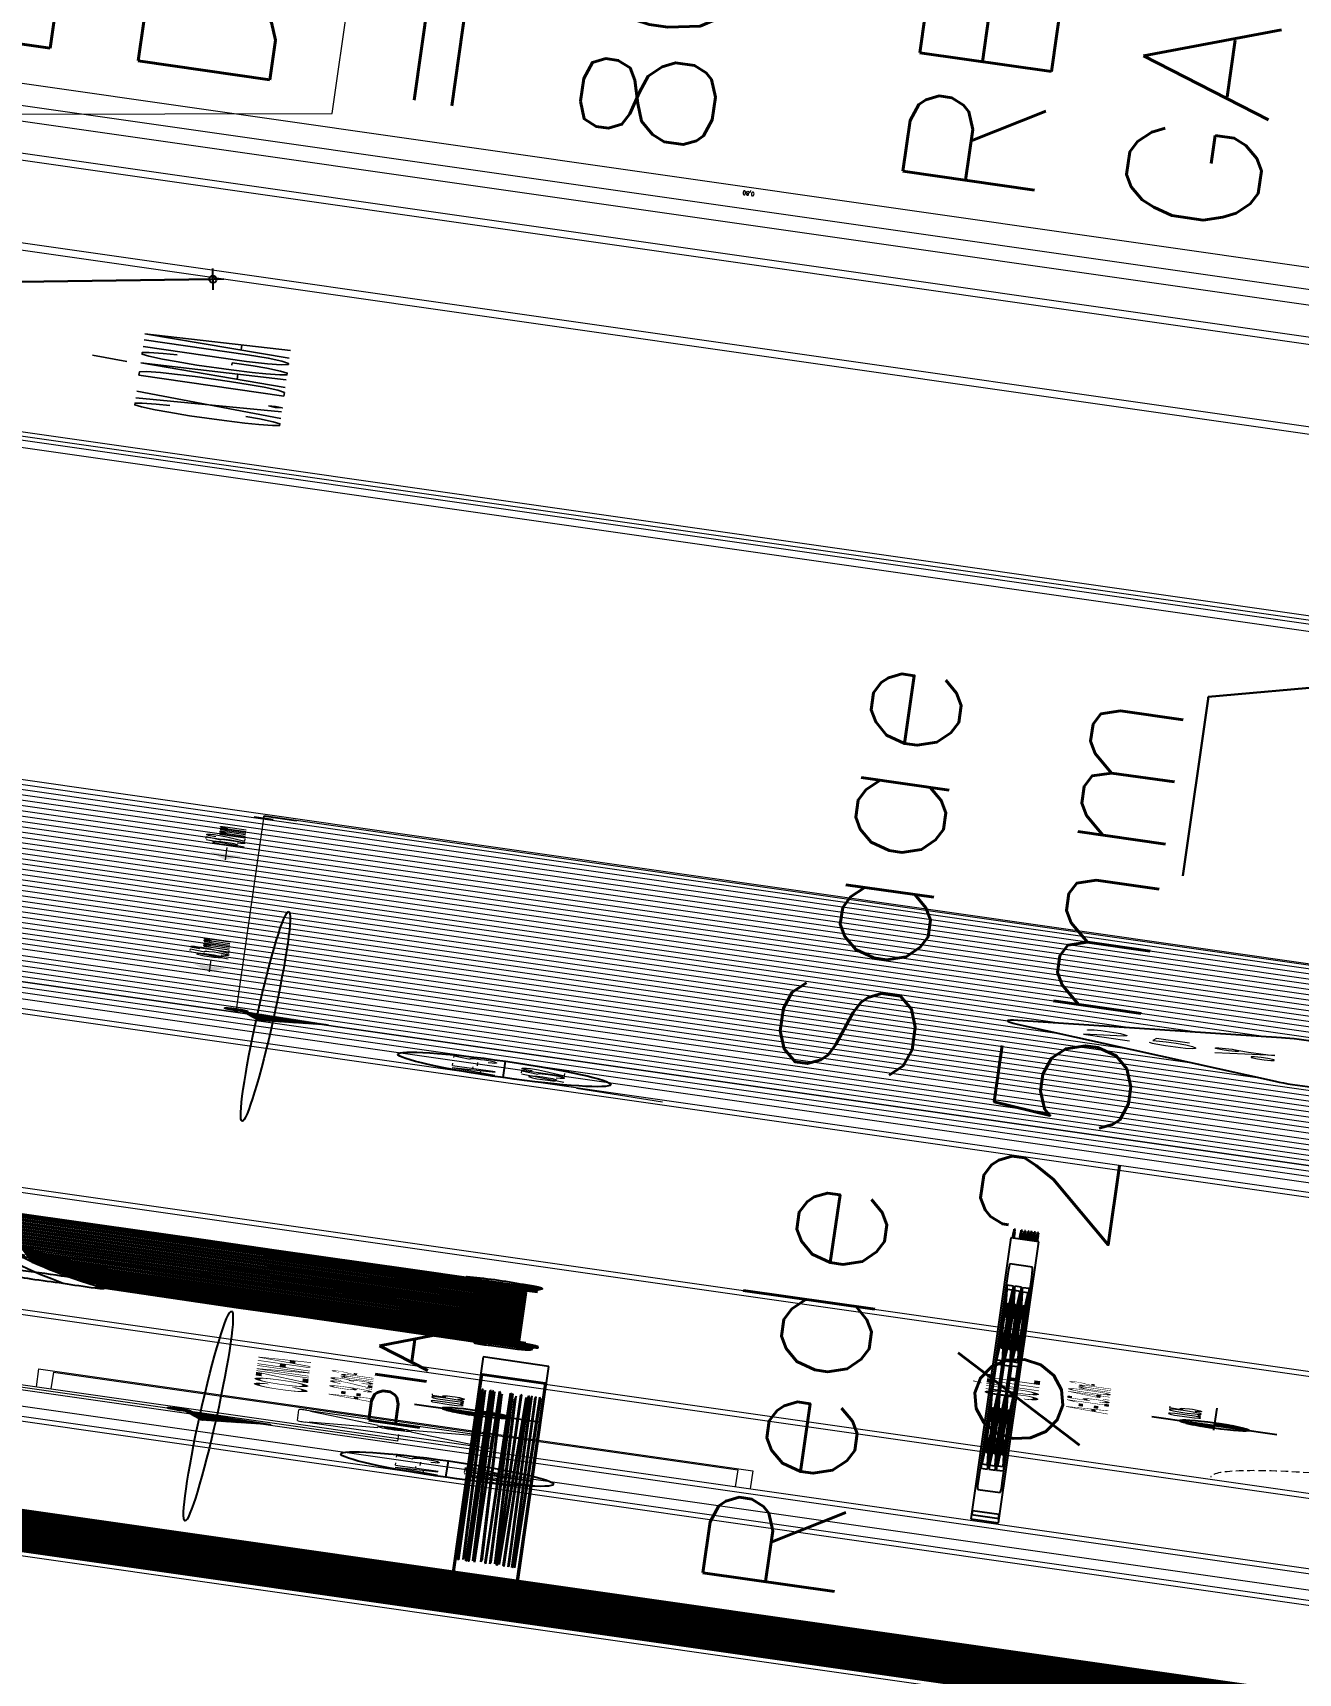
# Model space of a CAD drawing. Header units: millimetres. Extents: x -361192058 to 101130107379, y -14071650034 to 19218552450.
# Drawn here: x -126173 to -125998.2, y 41676.9 to 41903.6 of the extents above; entities that cross this region are included whole.
import ezdxf
from ezdxf.enums import TextEntityAlignment as Align

# ---------------------------------------------------------------- set-up
doc = ezdxf.new("R2010")
doc.units = ezdxf.units.MM
doc.header["$LTSCALE"] = 0.5
doc.linetypes.add('HIDDEN2', pattern=[0.1875, 0.125, -0.0625])
for name, color, linetype in [('02', 2, 'Continuous'), ('APBAN', 4, 'Continuous'), ('ARCO', 7, 'HIDDEN2'), ('CONEXAO_AG_FRIA', 3, 'Continuous'), ('CONEXAO_ESGOTO', 7, 'Continuous'), ('CONEXÃO_HIDRÁULICA', 2, 'Continuous'), ('COTAS', 7, 'Continuous'), ('DIVERSOS', 4, 'Continuous'), ('ESQUADRIAS', 3, 'Continuous'), ('HATCH', 8, 'Continuous'), ('MOBIL-I', 251, 'Continuous'), ('parede', 2, 'Continuous'), ('TEXT02', 3, 'Continuous'), ('TEXTO2', 3, 'Continuous'), ('tubulação esg', 4, 'Continuous'), ('TUBULAÇÃO_HIDRÁULICA', 5, 'Continuous'), ('TXT_0', 7, 'Continuous')]:
    doc.layers.add(name, color=color, linetype=linetype)
doc.styles.add('ADITIVOCAD', font='ROMANS.shx')
doc.styles.add('COTAS', font='romans.shx')
doc.styles.add('R80', font='simplex.shx', dxfattribs={"height": 0.2})
doc.styles.add('ROMANS', font='romans', dxfattribs={"height": 0.1})
doc.styles.add('SANSSERIF', font='sas_____.pfb', dxfattribs={"height": 1})
doc.styles.get("Standard").update_dxf_attribs({"font": 'txt.shx', "height": 0.12})
doc.dimstyles.new('COTAS', dxfattribs={"dimtxt": 0.08, "dimasz": 0.06, "dimexe": 0.18, "dimexo": 0.0625, "dimgap": 0.05, "dimtad": 1, "dimdec": 4, "dimzin": 4, "dimdsep": 46, "dimtxsty": 'R80', "dimblk1": 'DOT', "dimblk2": 'DOT', "dimsah": 1, "dimcen": 0.09, "dimse1": 1, "dimse2": 1, "dimclrt": 150, "dimadec": 0, "dimazin": 0, "dimtfac": 1, "dimtdec": 4, "dimtmove": 2, "dimatfit": 3, "dimldrblk": 'DOT', "dimfxl": 0, "dimtolj": 1, "dimtzin": 0, "dimarcsym": 0})

# ---------------------------------------------------------------- blocks, each defined once
blk = doc.blocks.new('_Dot')
at = {"color": 0, "lineweight": -2}
blk.add_line((-0.5, 0), (-1, 0), dxfattribs=at)
at = {"color": 0, "const_width": 0.5}
blk.add_lwpolyline([(-0.25, 0, 1), (0.25, 0, 1)], format="xyb", close=True, dxfattribs=at)
blk = doc.blocks.new('DOT')
for p, q in [((0, -1.5), (0, 1.5)), ((1.5, 0), (-1.5, 0))]:
    blk.add_line(p, q)
blk.add_circle((0, 0), 0.5)
blk = doc.blocks.new('ADC_SETA3')
blk.add_lwpolyline([(-0.3034, 0), (0.3034, 0, 0.668179), (0.3317, 0.0683), (0.0283, 0.3746, 0.414214), (-0.0283, 0.3746), (-0.3317, 0.0683, 0.668179), (-0.3034, 0), (-0.3034, 0)], format="xyb")
blk = doc.blocks.new('Adh_hicol0')
for radius in [0.559, 0.515]:
    blk.add_circle((0, 0), radius)
blk = doc.blocks.new('Adh_BalaoAf')
for p, q in [((0, 0), (0.65, 0)), ((1.8, 0), (1.15, 0))]:
    blk.add_line(p, q)
blk.add_circle((0.9, 0), 0.25)
blk = doc.blocks.new('Adh_Afn')
blk.add_line((-0.25, 0), (0.25, 0))
blk.add_circle((0, 0), 0.25)
at = {"flags": 8}
for tag, p in [('$AF', (0, 0.0703)), ('$DIAM', (0, -0.0909))]:
    blk.add_attdef(tag, text='', height=0.1, dxfattribs=at).set_placement(p, align=Align.MIDDLE)
blk = doc.blocks.new('j90')
at = {"layer": 'CONEXÃO_HIDRÁULICA'}
for p, q in [((-0.075, -0.0225), (-0.075, 0.0225)), ((-0.075, 0), (0, 0)), ((0, 0), (0, -0.075)), ((-0.0225, -0.075), (0.0225, -0.075))]:
    blk.add_line(p, q, dxfattribs=at)
blk = doc.blocks.new('ADC_G_ROUPA1')
for p, q in [((2, 0.55), (0, 0.55)), ((0, 0.55), (0, 0)), ((2, 0), (2, 0.55)), ((1.96, 0.51), (0.04, 0.51)), ((0.04, 0.51), (0.04, 0.04)), ((1.96, 0.04), (1.96, 0.51)), ((0.1122, 0.078), (0.1615, 0.4749)), ((0.142, 0.0743), (0.1913, 0.4712)), ((0.1913, 0.4712), (0.1615, 0.4749)), ((0.2176, 0.473), (0.2475, 0.4754)), ((0.2176, 0.473), (0.2497, 0.0742)), ((0.2475, 0.4754), (0.2796, 0.0766)), ((0.3293, 0.472), (0.3591, 0.4752)), ((0.3293, 0.472), (0.3722, 0.0743)), ((0.3591, 0.4752), (0.402, 0.0775)), ((0.4817, 0.4754), (0.4537, 0.0764)), ((0.4817, 0.4754), (0.5116, 0.4733)), ((0.5116, 0.4733), (0.4837, 0.0743)), ((0.627, 0.4722), (0.5179, 0.0874)), ((0.6559, 0.464), (0.5468, 0.0792)), ((0.627, 0.4722), (0.6559, 0.464)), ((0.6858, 0.475), (0.6858, 0.075)), ((0.6858, 0.475), (0.7158, 0.475)), ((0.7158, 0.475), (0.7158, 0.075)), ((0.7427, 0.4641), (0.7715, 0.4722)), ((0.7427, 0.4641), (0.8514, 0.0791)), ((0.7715, 0.4722), (0.8803, 0.0873)), ((0.8867, 0.4694), (0.9163, 0.4743)), ((0.8867, 0.4694), (0.9528, 0.0749)), ((0.9163, 0.4743), (0.9824, 0.0798)), ((1.0382, 0.4753), (1.0009, 0.077)), ((1.068, 0.4725), (1.0308, 0.0742)), ((1.0382, 0.4753), (1.068, 0.4725)), ((1.1662, 0.4641), (1.195, 0.4722)), ((1.1662, 0.4641), (1.2749, 0.0791)), ((1.195, 0.4722), (1.3038, 0.0873)), ((1.3701, 0.4753), (1.3328, 0.077)), ((1.3999, 0.4725), (1.3627, 0.0742)), ((1.3701, 0.4753), (1.3999, 0.4725)), ((1.4107, 0.4656), (1.4399, 0.4725)), ((1.4107, 0.4656), (1.5025, 0.0763)), ((1.4399, 0.4725), (1.5317, 0.0832)), ((1.5477, 0.475), (1.5477, 0.075)), ((1.5477, 0.475), (1.5777, 0.475)), ((1.5777, 0.475), (1.5777, 0.075)), ((1.619, 0.475), (1.619, 0.075)), ((1.619, 0.475), (1.649, 0.475)), ((1.649, 0.475), (1.649, 0.075)), ((1.7026, 0.4656), (1.7318, 0.4725)), ((1.7026, 0.4656), (1.7945, 0.0763)), ((1.7318, 0.4725), (1.8237, 0.0832)), ((1.8633, 0.475), (1.8633, 0.075)), ((1.8633, 0.475), (1.8933, 0.475)), ((1.8933, 0.475), (1.8933, 0.075)), ((0.04, 0.28), (1.96, 0.28)), ((0.04, 0.27), (1.96, 0.27)), ((0.1511, 0.2898), (0.1474, 0.2601)), ((0.1511, 0.2898), (0.1561, 0.2892)), ((0.1561, 0.2892), (0.1524, 0.2595)), ((0.2449, 0.2894), (0.2499, 0.2898)), ((0.2473, 0.2597), (0.2449, 0.2894)), ((0.2523, 0.2601), (0.2499, 0.2898)), ((0.3616, 0.2893), (0.3665, 0.2898)), ((0.3648, 0.2596), (0.3616, 0.2893)), ((0.3697, 0.2601), (0.3665, 0.2898)), ((0.4791, 0.2601), (0.4812, 0.2899)), ((0.4812, 0.2899), (0.4862, 0.2895)), ((0.4841, 0.2597), (0.4862, 0.2895)), ((0.5804, 0.262), (0.5885, 0.2907)), ((0.5852, 0.2606), (0.5933, 0.2893)), ((0.5885, 0.2907), (0.5933, 0.2893)), ((0.6983, 0.26), (0.6983, 0.2899)), ((0.6983, 0.2899), (0.7033, 0.2899)), ((0.7033, 0.26), (0.7033, 0.2899)), ((0.805, 0.2893), (0.8098, 0.2907)), ((0.8131, 0.2606), (0.805, 0.2893)), ((0.818, 0.2619), (0.8098, 0.2907)), ((0.9296, 0.2889), (0.9346, 0.2897)), ((0.9346, 0.2594), (0.9296, 0.2889)), ((0.9395, 0.2602), (0.9346, 0.2897)), ((1.0306, 0.2601), (1.0334, 0.2898)), ((1.0334, 0.2898), (1.0384, 0.2894)), ((1.0356, 0.2596), (1.0384, 0.2894)), ((1.2285, 0.2893), (1.2333, 0.2907)), ((1.2366, 0.2606), (1.2285, 0.2893)), ((1.2415, 0.2619), (1.2333, 0.2907)), ((1.3625, 0.2601), (1.3653, 0.2898)), ((1.3653, 0.2898), (1.3703, 0.2894)), ((1.3675, 0.2596), (1.3703, 0.2894)), ((1.4653, 0.2883), (1.4702, 0.2895)), ((1.4722, 0.2593), (1.4653, 0.2883)), ((1.4771, 0.2604), (1.4702, 0.2895)), ((1.5602, 0.26), (1.5602, 0.2899)), ((1.5602, 0.2899), (1.5652, 0.2899)), ((1.5652, 0.26), (1.5652, 0.2899)), ((1.6315, 0.26), (1.6315, 0.2899)), ((1.6315, 0.2899), (1.6365, 0.2899)), ((1.6365, 0.26), (1.6365, 0.2899)), ((1.7573, 0.2883), (1.7622, 0.2895)), ((1.7642, 0.2593), (1.7573, 0.2883)), ((1.769, 0.2604), (1.7622, 0.2895)), ((1.8758, 0.26), (1.8758, 0.2899)), ((1.8758, 0.2899), (1.8808, 0.2899)), ((1.8808, 0.26), (1.8808, 0.2899)), ((0.1524, 0.2595), (0.1474, 0.2601)), ((0.2523, 0.2601), (0.2473, 0.2597)), ((0.3697, 0.2601), (0.3648, 0.2596)), ((0.4841, 0.2597), (0.4791, 0.2601)), ((0.5852, 0.2606), (0.5804, 0.262)), ((0.7033, 0.26), (0.6983, 0.26)), ((0.818, 0.2619), (0.8131, 0.2606)), ((0.9395, 0.2602), (0.9346, 0.2594)), ((1.0356, 0.2596), (1.0306, 0.2601)), ((1.2415, 0.2619), (1.2366, 0.2606)), ((1.3675, 0.2596), (1.3625, 0.2601)), ((1.4771, 0.2604), (1.4722, 0.2593)), ((1.5652, 0.26), (1.5602, 0.26)), ((1.6365, 0.26), (1.6315, 0.26)), ((1.769, 0.2604), (1.7642, 0.2593)), ((1.8808, 0.26), (1.8758, 0.26)), ((0.142, 0.0743), (0.1122, 0.078)), ((0.2497, 0.0742), (0.2796, 0.0766)), ((0.3722, 0.0743), (0.402, 0.0775)), ((0.4537, 0.0764), (0.4837, 0.0743)), ((0.5179, 0.0874), (0.5468, 0.0792)), ((0.8514, 0.0791), (0.8803, 0.0873)), ((0.9528, 0.0749), (0.9824, 0.0798)), ((1.0009, 0.077), (1.0308, 0.0742)), ((1.2749, 0.0791), (1.3038, 0.0873)), ((1.3328, 0.077), (1.3627, 0.0742)), ((1.5025, 0.0763), (1.5317, 0.0832)), ((1.7945, 0.0763), (1.8237, 0.0832)), ((0.04, 0.04), (1.96, 0.04)), ((0.6858, 0.075), (0.7158, 0.075)), ((1.5477, 0.075), (1.5777, 0.075)), ((1.619, 0.075), (1.649, 0.075)), ((1.8633, 0.075), (1.8933, 0.075)), ((0, 0), (2, 0))]:
    blk.add_line(p, q)
blk = doc.blocks.new('A2')
at = {"color": 8}
for p, q in [((0.795, -1.985), (0.795, -0.7352)), ((0.845, -2.0217), (0.845, -0.7314)), ((0.895, -2.027), (0.895, -0.7276)), ((0.295, -2), (0.295, -0.7735)), ((0.345, -2), (0.345, -0.7697)), ((0.395, -2), (0.395, -0.7658)), ((0.445, -2), (0.445, -0.762)), ((0.495, -2), (0.495, -0.7582)), ((0.545, -2), (0.545, -0.7544)), ((0.595, -2), (0.595, -0.7505)), ((0.645, -2), (0.645, -0.7467)), ((0.695, -2), (0.695, -0.7429)), ((0.745, -2), (0.745, -0.7391)), ((-0.255, -2), (-0.255, -0.8155)), ((-0.23, -0.9011), (-0.23, -0.8155)), ((-0.205, -2), (-0.205, -0.8117)), ((-0.18, -0.8694), (-0.18, -0.8117)), ((-0.155, -2), (-0.155, -0.8079)), ((-0.13, -0.8438), (-0.13, -0.8079)), ((-0.105, -2), (-0.105, -0.8041)), ((-0.08, -0.8236), (-0.08, -0.8041)), ((-0.055, -2), (-0.055, -0.8002)), ((-0.005, -2), (-0.005, -0.7964)), ((0.045, -2), (0.045, -0.7926)), ((0.095, -2), (0.095, -0.7888)), ((0.145, -2), (0.145, -0.7849)), ((0.195, -2), (0.195, -0.7811)), ((0.245, -2), (0.245, -0.7773)), ((0.945, -2.0358), (0.945, -0.7964)), ((-0.505, -2), (-0.505, -0.8429)), ((-0.48, -1.283), (-0.48, -0.8429)), ((-0.455, -2), (-0.455, -0.8308)), ((-0.43, -1.1361), (-0.43, -0.8308)), ((-0.405, -2), (-0.405, -0.827)), ((-0.38, -1.0514), (-0.38, -0.827)), ((-0.355, -2), (-0.355, -0.8232)), ((-0.33, -0.9891), (-0.33, -0.8232)), ((-0.305, -2), (-0.305, -0.8194)), ((-0.28, -0.9404), (-0.28, -0.8194)), ((-0.655, -2), (-0.655, -0.8877)), ((-0.63, -2), (-0.63, -0.8877)), ((-0.605, -2), (-0.605, -0.8716)), ((-0.58, -2), (-0.58, -0.8716)), ((-0.555, -2), (-0.555, -0.8566)), ((-0.53, -2), (-0.53, -0.8566)), ((-0.755, -2), (-0.755, -0.9238)), ((-0.73, -2), (-0.73, -0.9238)), ((-0.705, -2), (-0.705, -0.9051)), ((-0.68, -2), (-0.68, -0.9051)), ((-0.855, -2.0453), (-0.855, -0.9652)), ((-0.83, -2.0453), (-0.83, -0.9652)), ((-0.805, -2.015), (-0.805, -0.9438)), ((-0.78, -2.015), (-0.78, -0.9438)), ((-0.93, -2.0331), (-0.93, -0.988)), ((-0.905, -2.0331), (-0.905, -0.988)), ((-0.88, -2.0331), (-0.88, -0.988)), ((-0.955, -2.0331), (-0.955, -1.2363)), ((-0.48, -2), (-0.48, -1.5323)), ((-0.43, -2), (-0.43, -1.6792)), ((-0.38, -2), (-0.38, -1.7639)), ((-0.33, -2), (-0.33, -1.8261)), ((-0.28, -2), (-0.28, -1.8749)), ((-0.23, -2), (-0.23, -1.9142)), ((-0.18, -2), (-0.18, -1.9459)), ((-0.13, -2), (-0.13, -1.9715)), ((-0.08, -2), (-0.08, -1.9917))]:
    blk.add_line(p, q, dxfattribs=at)
blk.add_lwpolyline([(-0.95, -0.7864), (-0.95, 0), (0.95, 0), (0.95, -0.5116)])
for points in [[(-0.4937, -0.1271, 0.14715), (-0.7437, -0.1021, 0.124017), (-0.6737, -0.3221, 8.542003)], [(-0.1887, -0.3771, 0.115099), (-0.1437, -0.1071, 0.202892), (-0.5437, -0.1421, 4.019894)], [(0.3563, -0.1271, 0.14715), (0.1063, -0.1021, 0.124017), (0.1763, -0.3221, 8.542003)], [(0.6613, -0.3771, 0.115099), (0.7063, -0.1071, 0.202892), (0.3063, -0.1421, 4.019894)], [(-0.6937, -0.2771, 0.09902), (-0.7437, -0.5021, 0.169064), (-0.4337, -0.3971, -0.343387)], [(-0.5537, -0.4521, 0.112206), (-0.1437, -0.5021, 0.070755), (-0.2037, -0.2971, -1.551943)], [(0.1563, -0.2771, 0.09902), (0.1063, -0.5021, 0.169064), (0.4163, -0.3971, -0.343387)], [(0.2963, -0.4521, 0.112206), (0.7063, -0.5021, 0.070755), (0.6463, -0.2971, -1.551943)], [(-0.2692, -0.7939, 0.075988), (-0.9427, -1.0061, -0.502824), (-0.9784, -0.9878, -0.142549), (-0.9692, -0.9109, -0.066811), (-0.981, -0.8335, -0.328343), (-0.9467, -0.7851), (-0.4192, -0.6109, -0.025749), (0.9573, -0.5114, -0.334099), (0.9818, -0.5287, -0.185174), (0.975, -0.6509, -0.187316), (0.982, -0.7142, -0.311124), (0.9734, -0.7216), (-0.4842, -0.8331)], [(-0.9427, -1.0061), (-0.96, -1.33), (-0.95, -1.485), (-0.955, -1.755), (-0.97, -1.89), (-0.975, -1.915, -1.132782), (-0.99, -1.91, 0.98261), (-1.01, -1.9, 0.32203), (-1.005, -1.935), (-1.005, -1.975, 0.439902), (-0.945, -2.03, -0.126697), (-0.885, -2.04, 0.376451), (-0.805, -2.015, -0.344872), (-0.765, -2), (0.755, -2, 0.181335), (0.795, -1.985, -0.809524), (0.815, -2, 0.220339), (0.815, -2.025), (0.86, -2.02), (0.935, -2.035, 0.501823), (0.985, -1.99, 0.315909), (0.975, -1.855, 0.473766), (0.97, -1.855, -0.12128), (0.95, -1.87), (0.955, -1.72), (0.95, -1.4), (0.955, -1.225), (0.9441, -0.7247)]]:
    blk.add_lwpolyline(points, format="xyb")
for points in [[(-0.4387, -0.4771, -0.804152), (-0.4937, -0.2571, -0.132344), (-0.1487, -0.1321, -0.042249)], [(0.4113, -0.4771, -0.804152), (0.3563, -0.2571, -0.132344), (0.7013, -0.1321, -0.042249)], [(0.6742, -0.5256, -0.289881), (0.7012, -0.7503, 10.034941)], [(0.4402, -0.5463, -0.26737), (0.4937, -0.7722, -7.474594)], [(-0.414, -0.61, -0.337543), (-0.3491, -0.8188, -6.119059)], [(-0.3702, -0.6025, -0.348871), (-0.2917, -0.8128, -6.119059)], [(-0.4161, -0.8227, -0.081114), (0.9793, -0.655, -24.776446)], [(-0.9692, -0.9109, -0.10864), (0.4143, -0.7327, -11.759975)], [(-0.8449, -0.7515, -0.424879), (-0.772, -0.9305, 6.281867)], [(-0.055, -2, -0.838761), (0.095, -0.7888, -0.295511)]]:
    blk.add_lwpolyline(points, format="xyb", dxfattribs=at)
blk = doc.blocks.new('Adc_nivelpl')
h = blk.add_hatch()
h.set_pattern_fill('_U', color=256, scale=0.005, angle=45, style=0, double=1)
h.set_pattern_definition([(45, (-5.8772514, -3.5161936), (-0.003535534, 0.003535534), []), (135, (-5.8772514, -3.5161936), (-0.003535534, -0.003535534), [])])
h.paths.add_polyline_path([(0.1954, -0.0865, 0.414214), (0.0865, -0.1954), (0.1954, -0.1954)])
h.paths.add_polyline_path([(0.1954, -0.1954), (0.1954, -0.3043, 0.414214), (0.3043, -0.1954)])
for p, q in [((0.1954, 0), (0.1954, -0.3908)), ((0.8958, -0.1954), (0, -0.1954))]:
    blk.add_line(p, q)
blk.add_circle((0.1954, -0.1954), 0.1089)
at = {"flags": 8}
blk.add_attdef('NIVEL', (0.3642, -0.1501), '', height=0.1, dxfattribs=at)
blk = doc.blocks.new('ADC_MCOZ_19')
for p, q in [((-0.425, 0), (-0.425, -0.66)), ((0.425, 0), (-0.425, 0)), ((0.425, -0.66), (0.425, 0)), ((0.425, -0.01), (-0.425, -0.01)), ((-0.405, -0.01), (-0.405, -0.02)), ((0.405, -0.02), (-0.405, -0.02)), ((0.405, -0.02), (0.405, -0.01)), ((0.3416, -0.07), (-0.3416, -0.07)), ((-0.365, -0.0934), (-0.365, -0.5766)), ((0.365, -0.5766), (0.365, -0.0934)), ((-0.3382, -0.55), (-0.3382, -0.12)), ((-0.3382, -0.12), (-0.1382, -0.12)), ((-0.3282, -0.2885), (-0.3282, -0.1365)), ((-0.3282, -0.1365), (-0.271, -0.1919)), ((-0.3203, -0.13), (-0.2648, -0.184)), ((-0.3203, -0.13), (-0.156, -0.13)), ((-0.156, -0.13), (-0.2132, -0.1854)), ((-0.1482, -0.1365), (-0.2074, -0.1936)), ((-0.1482, -0.1365), (-0.1482, -0.2885)), ((-0.1382, -0.12), (-0.1382, -0.55)), ((-0.1, -0.12), (-0.1, -0.55)), ((0.1, -0.12), (-0.1, -0.12)), ((-0.09, -0.1365), (-0.09, -0.2885)), ((-0.09, -0.1365), (-0.0308, -0.1936)), ((-0.0821, -0.13), (-0.025, -0.1854)), ((0.0821, -0.13), (-0.0821, -0.13)), ((0.0821, -0.13), (0.0267, -0.184)), ((0.09, -0.1365), (0.0329, -0.1919)), ((0.09, -0.2885), (0.09, -0.1365)), ((0.1, -0.55), (0.1, -0.12)), ((0.1382, -0.12), (0.1382, -0.55)), ((0.3382, -0.12), (0.1382, -0.12)), ((0.1482, -0.1365), (0.2074, -0.1936)), ((0.1482, -0.1365), (0.1482, -0.2885)), ((0.156, -0.13), (0.2132, -0.1854)), ((0.3203, -0.13), (0.156, -0.13)), ((0.3203, -0.13), (0.2648, -0.184)), ((0.3282, -0.1365), (0.271, -0.1919)), ((0.3282, -0.2885), (0.3282, -0.1365)), ((0.3382, -0.55), (0.3382, -0.12)), ((-0.2692, -0.2316), (-0.3282, -0.2885)), ((-0.2622, -0.2389), (-0.3203, -0.295)), ((-0.2156, -0.2376), (-0.156, -0.295)), ((-0.2091, -0.23), (-0.1482, -0.2885)), ((-0.0291, -0.23), (-0.09, -0.2885)), ((-0.0226, -0.2376), (-0.0821, -0.295)), ((0.0241, -0.2389), (0.0821, -0.295)), ((0.031, -0.2316), (0.09, -0.2885)), ((0.2091, -0.23), (0.1482, -0.2885)), ((0.2156, -0.2376), (0.156, -0.295)), ((0.2622, -0.2389), (0.3203, -0.295)), ((0.2692, -0.2316), (0.3282, -0.2885)), ((-0.3282, -0.305), (-0.1482, -0.305)), ((-0.3282, -0.365), (-0.3282, -0.305)), ((-0.156, -0.295), (-0.3203, -0.295)), ((-0.1482, -0.305), (-0.1482, -0.365)), ((0.09, -0.305), (-0.09, -0.305)), ((-0.09, -0.305), (-0.09, -0.365)), ((-0.0821, -0.295), (0.0821, -0.295)), ((0.09, -0.365), (0.09, -0.305)), ((0.1482, -0.305), (0.1482, -0.365)), ((0.3282, -0.305), (0.1482, -0.305)), ((0.156, -0.295), (0.3203, -0.295)), ((0.3282, -0.365), (0.3282, -0.305)), ((-0.3282, -0.365), (-0.1482, -0.365)), ((-0.3282, -0.3815), (-0.271, -0.4369)), ((-0.3282, -0.5335), (-0.3282, -0.3815)), ((-0.3203, -0.375), (-0.2648, -0.429)), ((-0.3203, -0.375), (-0.156, -0.375)), ((-0.156, -0.375), (-0.2132, -0.4304)), ((-0.1482, -0.3815), (-0.2074, -0.4386)), ((-0.1482, -0.3815), (-0.1482, -0.5335)), ((0.09, -0.365), (-0.09, -0.365)), ((-0.09, -0.3815), (-0.0308, -0.4386)), ((-0.09, -0.3815), (-0.09, -0.5335)), ((0.0821, -0.375), (-0.0821, -0.375)), ((-0.0821, -0.375), (-0.025, -0.4304)), ((0.0821, -0.375), (0.0267, -0.429)), ((0.09, -0.3815), (0.0329, -0.4369)), ((0.09, -0.5335), (0.09, -0.3815)), ((0.3282, -0.365), (0.1482, -0.365)), ((0.1482, -0.3815), (0.1482, -0.5335)), ((0.1482, -0.3815), (0.2074, -0.4386)), ((0.156, -0.375), (0.2132, -0.4304)), ((0.3203, -0.375), (0.156, -0.375)), ((0.3203, -0.375), (0.2648, -0.429)), ((0.3282, -0.3815), (0.271, -0.4369)), ((0.3282, -0.5335), (0.3282, -0.3815)), ((-0.2692, -0.4766), (-0.3282, -0.5335)), ((-0.2622, -0.4839), (-0.3203, -0.54)), ((-0.2156, -0.4826), (-0.156, -0.54)), ((-0.2091, -0.475), (-0.1482, -0.5335)), ((-0.0291, -0.475), (-0.09, -0.5335)), ((-0.0226, -0.4826), (-0.0821, -0.54)), ((0.0241, -0.4839), (0.0821, -0.54)), ((0.031, -0.4766), (0.09, -0.5335)), ((0.2091, -0.475), (0.1482, -0.5335)), ((0.2156, -0.4826), (0.156, -0.54)), ((0.2622, -0.4839), (0.3203, -0.54)), ((0.2692, -0.4766), (0.3282, -0.5335)), ((-0.1382, -0.55), (-0.3382, -0.55)), ((-0.156, -0.54), (-0.3203, -0.54)), ((-0.1, -0.55), (0.1, -0.55)), ((-0.0821, -0.54), (0.0821, -0.54)), ((0.1382, -0.55), (0.3382, -0.55)), ((0.156, -0.54), (0.3203, -0.54)), ((-0.3416, -0.6), (0.3416, -0.6)), ((-0.425, -0.66), (0.425, -0.66)), ((-0.3899, -0.66), (-0.3899, -0.674)), ((-0.3899, -0.674), (-0.3829, -0.674)), ((-0.3829, -0.674), (-0.3829, -0.681)), ((-0.3829, -0.681), (-0.3479, -0.681)), ((-0.3479, -0.674), (-0.3479, -0.681)), ((-0.3479, -0.674), (-0.3409, -0.674)), ((-0.3409, -0.66), (-0.3409, -0.674)), ((-0.2899, -0.66), (-0.2899, -0.674)), ((-0.2899, -0.674), (-0.2829, -0.674)), ((-0.2829, -0.674), (-0.2829, -0.681)), ((-0.2829, -0.681), (-0.2479, -0.681)), ((-0.2479, -0.674), (-0.2479, -0.681)), ((-0.2479, -0.674), (-0.2409, -0.674)), ((-0.2409, -0.66), (-0.2409, -0.674)), ((-0.1899, -0.66), (-0.1899, -0.674)), ((-0.1899, -0.674), (-0.1829, -0.674)), ((-0.1829, -0.674), (-0.1829, -0.681)), ((-0.1829, -0.681), (-0.1479, -0.681)), ((-0.1479, -0.674), (-0.1479, -0.681)), ((-0.1479, -0.674), (-0.1409, -0.674)), ((-0.1409, -0.66), (-0.1409, -0.674)), ((-0.0899, -0.66), (-0.0899, -0.674)), ((-0.0899, -0.674), (-0.0829, -0.674)), ((-0.0829, -0.674), (-0.0829, -0.681)), ((-0.0829, -0.681), (-0.0479, -0.681)), ((-0.0479, -0.674), (-0.0479, -0.681)), ((-0.0479, -0.674), (-0.0409, -0.674)), ((-0.0409, -0.66), (-0.0409, -0.674)), ((0.0101, -0.66), (0.0101, -0.674)), ((0.0101, -0.674), (0.0171, -0.674)), ((0.0171, -0.674), (0.0171, -0.681)), ((0.0171, -0.681), (0.0521, -0.681)), ((0.0521, -0.674), (0.0521, -0.681)), ((0.0521, -0.674), (0.0591, -0.674)), ((0.0591, -0.66), (0.0591, -0.674)), ((0.1101, -0.66), (0.1101, -0.674)), ((0.1101, -0.674), (0.1171, -0.674)), ((0.1171, -0.674), (0.1171, -0.681)), ((0.1171, -0.681), (0.1521, -0.681)), ((0.1521, -0.674), (0.1521, -0.681)), ((0.1521, -0.674), (0.1591, -0.674)), ((0.1591, -0.66), (0.1591, -0.674)), ((0.3241, -0.66), (0.3241, -0.674)), ((0.3241, -0.674), (0.3311, -0.674)), ((0.3311, -0.674), (0.3311, -0.681)), ((0.3311, -0.681), (0.3661, -0.681)), ((0.3661, -0.674), (0.3661, -0.681)), ((0.3661, -0.674), (0.3731, -0.674)), ((0.3731, -0.66), (0.3731, -0.674))]:
    blk.add_line(p, q)
for centre, radius, start, end in [((-0.3416, -0.0934), 0.0234, 90, 180), ((0.3416, -0.0934), 0.0234, 360, 90), ((-0.2397, -0.2103), 0.0525, 146.7284, 216.956), ((-0.2397, -0.2103), 0.0442, 147.9107, 216.4727), ((-0.2397, -0.2103), 0.0525, 42.0892, 135.793), ((-0.2397, -0.2103), 0.0364, 133.7108, 149.5156), ((-0.2397, -0.2103), 0.0442, 42.5726, 134.909), ((-0.2397, -0.2103), 0.0364, 27.382, 43.227), ((-0.2397, -0.2103), 0.0442, 326.0457, 29.5488), ((-0.2397, -0.2103), 0.0525, 325.1618, 31.1407), ((0.0015, -0.2103), 0.0525, 148.8593, 214.8382), ((0.0015, -0.2103), 0.0442, 150.4512, 213.9543), ((0.0015, -0.2103), 0.0525, 44.207, 137.9108), ((0.0015, -0.2103), 0.0442, 45.091, 137.4274), ((0.0015, -0.2103), 0.0364, 136.773, 152.618), ((0.0015, -0.2103), 0.0364, 30.4844, 46.2892), ((0.0015, -0.2103), 0.0442, 323.5273, 32.0893), ((0.0015, -0.2103), 0.0525, 323.044, 33.2716), ((0.2397, -0.2103), 0.0525, 148.8593, 214.8382), ((0.2397, -0.2103), 0.0442, 150.4512, 213.9543), ((0.2397, -0.2103), 0.0525, 44.207, 137.9108), ((0.2397, -0.2103), 0.0442, 45.091, 137.4274), ((0.2397, -0.2103), 0.0364, 136.773, 152.618), ((0.2397, -0.2103), 0.0364, 30.4844, 46.2892), ((0.2397, -0.2103), 0.0442, 323.5273, 32.0893), ((0.2397, -0.2103), 0.0525, 323.044, 33.2716), ((-0.2397, -0.2103), 0.0525, 227.9045, 314.2264), ((-0.2397, -0.2103), 0.0364, 215.8183, 231.6632), ((-0.2397, -0.2103), 0.0442, 229.4965, 313.0441), ((-0.2397, -0.2103), 0.0364, 311.4391, 327.244), ((0.0015, -0.2103), 0.0525, 225.7736, 312.0955), ((0.0015, -0.2103), 0.0364, 212.756, 228.5609), ((0.0015, -0.2103), 0.0442, 226.9559, 310.5035), ((0.0015, -0.2103), 0.0364, 308.3368, 324.1817), ((0.2397, -0.2103), 0.0525, 225.7736, 312.0955), ((0.2397, -0.2103), 0.0364, 212.756, 228.5609), ((0.2397, -0.2103), 0.0442, 226.9559, 310.5035), ((0.2397, -0.2103), 0.0364, 308.3368, 324.1817), ((-0.2397, -0.4553), 0.0525, 42.0892, 135.793), ((-0.2397, -0.4553), 0.0442, 42.5726, 134.909), ((0.0015, -0.4553), 0.0525, 44.207, 137.9108), ((0.0015, -0.4553), 0.0442, 45.091, 137.4274), ((0.2397, -0.4553), 0.0525, 44.207, 137.9108), ((0.2397, -0.4553), 0.0442, 45.091, 137.4274), ((-0.2397, -0.4553), 0.0525, 146.7284, 216.956), ((-0.2397, -0.4553), 0.0442, 147.9107, 216.4727), ((-0.2397, -0.4553), 0.0364, 133.7108, 149.5156), ((-0.2397, -0.4553), 0.0364, 27.382, 43.227), ((-0.2397, -0.4553), 0.0442, 326.0457, 29.5488), ((-0.2397, -0.4553), 0.0525, 325.1618, 31.1407), ((0.0015, -0.4553), 0.0525, 148.8593, 214.8382), ((0.0015, -0.4553), 0.0442, 150.4512, 213.9543), ((0.0015, -0.4553), 0.0364, 136.773, 152.618), ((0.0015, -0.4553), 0.0364, 30.4844, 46.2892), ((0.0015, -0.4553), 0.0442, 323.5273, 32.0893), ((0.0015, -0.4553), 0.0525, 323.044, 33.2716), ((0.2397, -0.4553), 0.0525, 148.8593, 214.8382), ((0.2397, -0.4553), 0.0442, 150.4512, 213.9543), ((0.2397, -0.4553), 0.0364, 136.773, 152.618), ((0.2397, -0.4553), 0.0364, 30.4844, 46.2892), ((0.2397, -0.4553), 0.0442, 323.5273, 32.0893), ((0.2397, -0.4553), 0.0525, 323.044, 33.2716), ((-0.2397, -0.4553), 0.0525, 227.9045, 314.2264), ((-0.2397, -0.4553), 0.0364, 215.8183, 231.6632), ((-0.2397, -0.4553), 0.0442, 229.4965, 313.0441), ((-0.2397, -0.4553), 0.0364, 311.4391, 327.244), ((0.0015, -0.4553), 0.0525, 225.7736, 312.0955), ((0.0015, -0.4553), 0.0364, 212.756, 228.5609), ((0.0015, -0.4553), 0.0442, 226.9559, 310.5035), ((0.0015, -0.4553), 0.0364, 308.3368, 324.1817), ((0.2397, -0.4553), 0.0525, 225.7736, 312.0955), ((0.2397, -0.4553), 0.0364, 212.756, 228.5609), ((0.2397, -0.4553), 0.0442, 226.9559, 310.5035), ((0.2397, -0.4553), 0.0364, 308.3368, 324.1817), ((-0.3416, -0.5766), 0.0234, 180, 270), ((0.3416, -0.5766), 0.0234, 270, 360)]:
    blk.add_arc(centre, radius, start, end)
blk = doc.blocks.new('APROVADO QUADRA 21.2 MBVII')
at = {"layer": 'HATCH', "lineweight": 18}
h = blk.add_hatch(dxfattribs=at)
h.set_pattern_fill('LINE,_O', color=256, scale=0.001, angle=158.4888)
h.set_pattern_definition([(158.48882318, (6711.8312245, 2465.418249), (-0.001164217631, -0.002953848728), [])])
h.paths.add_polyline_path([(4481.5901, 2281.7619), (4481.7568, 2281.5992), (4481.7915, 2281.8016)])
h = blk.add_hatch(dxfattribs=at)
h.set_pattern_fill('LINE,_O', color=256, scale=0.001, angle=158.4888)
h.set_pattern_definition([(158.48882318, (6724.0231866, 2465.418249), (-0.001164217631, -0.002953848728), [])])
h.paths.add_polyline_path([(4493.7821, 2281.7619), (4493.9487, 2281.5992), (4493.9835, 2281.8016)])
at = {"layer": '02', "color": 8, "lineweight": 18}
for p, q in [((4481.2293, 2277.8694), (4481.2293, 2283.6694)), ((4493.4211, 2283.6694), (4493.4211, 2277.9694)), ((4481.7293, 2283.1694), (4481.7293, 2278.4694)), ((4493.931, 2278.4694), (4493.931, 2283.1694)), ((4481.8793, 2283.0194), (4481.8793, 2278.6194)), ((4483.9793, 2283.0194), (4483.9793, 2278.4694)), ((4484.1293, 2283.0194), (4484.1293, 2278.4694)), ((4484.1293, 2283.0194), (4484.1293, 2278.4694))]:
    blk.add_line(p, q, dxfattribs=at)
at = {"layer": '02', "color": 4, "lineweight": 18}
for p, q in [((4519.649, 2282.7181), (4521.2106, 2281.8906)), ((4521.2106, 2281.8906), (4524.6991, 2281.8906))]:
    blk.add_line(p, q, dxfattribs=at)
at = {"layer": '02', "color": 7, "lineweight": 18}
blk.add_line((4520.7755, 2279.1536), (4520.7755, 2282.6581), dxfattribs=at)
at = {"layer": '02', "lineweight": 18}
blk.add_lwpolyline([(4476.7707, 2244.0146), (4537.9707, 2244.0146), (4537.9707, 2288.5646), (4476.7707, 2288.5646)], close=True, dxfattribs=at)
at = {"layer": '02', "lineweight": 18, "const_width": 0.1}
blk.add_lwpolyline([(4477.5207, 2244.7646), (4537.2207, 2244.7646), (4537.2207, 2287.8146), (4477.5207, 2287.8146)], close=True, dxfattribs=at)
at = {"layer": 'ARCO', "color": 8, "lineweight": 18}
blk.add_arc((4484.1924, 2278.6194), 0.8, 360, 90, dxfattribs=at)
at = {"layer": 'CONEXAO_ESGOTO', "lineweight": 18}
for p, q in [((4495.391, 2281.891), (4495.0168, 2281.891)), ((4498.81, 2281.891), (4498.4358, 2281.891))]:
    blk.add_line(p, q, dxfattribs=at)
for points in [[(4495.0168, 2281.891), (4495.1928, 2281.8535), (4495.1928, 2281.9286)], [(4498.4358, 2281.891), (4498.6118, 2281.8535), (4498.6118, 2281.9286)]]:
    blk.add_solid(points, dxfattribs=at)
at = {"layer": 'DIVERSOS', "color": 8, "lineweight": 18}
for p, q in [((4492.9711, 2261.3194), (4492.9711, 2283.9194)), ((4493.1211, 2261.8194), (4493.1211, 2283.9194))]:
    blk.add_line(p, q, dxfattribs=at)
at = {"layer": 'DIVERSOS', "lineweight": 18}
for p, q in [((4481.7915, 2281.8016), (4481.7568, 2281.5992)), ((4493.1106, 2281.0076), (4493.0758, 2280.8052))]:
    blk.add_line(p, q, dxfattribs=at)
for points in [[(4481.7915, 2281.8016), (4481.5901, 2281.7619), (4481.7568, 2281.5992)], [(4493.9835, 2281.8016), (4493.7821, 2281.7619), (4493.9487, 2281.5992)]]:
    blk.add_lwpolyline(points, dxfattribs=at)
at = {"layer": 'ESQUADRIAS', "color": 8, "lineweight": 18}
for p, q in [((4499.8211, 2283.9194), (4499.8211, 2276.9194)), ((4499.9711, 2283.9194), (4499.9711, 2268.9194))]:
    blk.add_line(p, q, dxfattribs=at)
at = {"layer": 'HATCH', "color": 8, "lineweight": 18}
for p, q in [((4493.5974, 2277.9694), (4493.5974, 2283.6694)), ((4494.8999, 2271.6694), (4494.8999, 2283.6694)), ((4495.0586, 2271.6694), (4495.0586, 2283.6694)), ((4495.2174, 2271.6694), (4495.2174, 2283.6694)), ((4495.3761, 2271.6694), (4495.3761, 2283.6694)), ((4495.5349, 2271.6694), (4495.5349, 2283.6694)), ((4495.6936, 2271.6694), (4495.6936, 2283.6694)), ((4495.8524, 2271.6694), (4495.8524, 2283.6694)), ((4496.0111, 2279.0833), (4496.0111, 2283.6694)), ((4496.1699, 2279.0833), (4496.1699, 2283.6694)), ((4496.3286, 2279.4223), (4496.3286, 2283.6694)), ((4496.4874, 2279.5825), (4496.4874, 2283.6694)), ((4496.6461, 2279.7428), (4496.6461, 2283.6694)), ((4496.8049, 2279.9031), (4496.8049, 2283.6694)), ((4496.9636, 2280.0369), (4496.9636, 2283.6694)), ((4493.7561, 2277.9694), (4493.7561, 2282.5194)), ((4493.9149, 2277.9694), (4493.9149, 2282.5194)), ((4494.0736, 2277.9694), (4494.0736, 2282.5194)), ((4494.2324, 2271.6694), (4494.2324, 2282.5194)), ((4494.3911, 2271.6694), (4494.3911, 2282.5194)), ((4494.5499, 2271.6694), (4494.5499, 2282.5194)), ((4494.7086, 2271.6694), (4494.7086, 2282.5194)), ((4497.1224, 2279.9007), (4497.1224, 2282.5194)), ((4497.2811, 2279.7581), (4497.2811, 2282.5194)), ((4497.4399, 2279.5978), (4497.4399, 2282.5194)), ((4497.5986, 2279.4375), (4497.5986, 2282.5194)), ((4497.7574, 2279.0833), (4497.7574, 2282.5194)), ((4497.9161, 2279.0833), (4497.9161, 2282.5194)), ((4498.0749, 2277.9238), (4498.0749, 2282.5194)), ((4498.2336, 2277.9238), (4498.2336, 2282.5194)), ((4498.3924, 2281.1077), (4498.3924, 2282.5194)), ((4498.5511, 2281.1077), (4498.5511, 2282.5194)), ((4498.7099, 2280.7277), (4498.7099, 2282.5194)), ((4498.8686, 2276.1194), (4498.8686, 2282.5194)), ((4499.0274, 2276.1194), (4499.0274, 2282.5194)), ((4499.1861, 2276.1194), (4499.1861, 2282.5194)), ((4499.3449, 2276.1194), (4499.3449, 2282.5194)), ((4499.5036, 2276.1194), (4499.5036, 2282.5194)), ((4499.6624, 2276.1194), (4499.6624, 2282.5194)), ((4498.3924, 2276.1194), (4498.3924, 2281.1077)), ((4498.5511, 2276.1194), (4498.5511, 2281.1077)), ((4498.7099, 2276.1194), (4498.7099, 2280.7277))]:
    blk.add_line(p, q, dxfattribs=at)
at = {"layer": 'MOBIL-I', "color": 8, "lineweight": 18}
for p, q in [((4482.4245, 2282.1528), (4481.8745, 2282.1528)), ((4482.3895, 2282.1178), (4481.8745, 2282.1178)), ((4482.3895, 2282.1178), (4482.3895, 2280.5106)), ((4482.4245, 2282.1528), (4482.4245, 2280.4756)), ((4481.9986, 2281.5131), (4482.1225, 2281.3528)), ((4482.1821, 2281.3528), (4482.306, 2281.5131)), ((4482.0009, 2281.1182), (4482.1225, 2281.2756)), ((4482.1821, 2281.2756), (4482.306, 2281.1153)), ((4482.3895, 2280.5106), (4481.8745, 2280.5106)), ((4482.4245, 2280.4756), (4481.8745, 2280.4756))]:
    blk.add_line(p, q, dxfattribs=at)
blk.add_lwpolyline([(4481.9715, 2281.3636), (4481.9715, 2281.5221, -0.414214), (4481.9896, 2281.5402), (4482.3151, 2281.5402, -0.414214), (4482.3331, 2281.5221), (4482.3331, 2281.1062, -0.414214), (4482.3151, 2281.0882), (4481.9896, 2281.0882, -0.414214), (4481.9715, 2281.1062), (4481.9715, 2281.3636)], format="xyb", dxfattribs=at)
for radius in [0.0391, 0.024, 0.0147]:
    blk.add_circle((4482.1523, 2281.3142), radius, dxfattribs=at)
at = {"layer": 'parede', "color": 8, "lineweight": 18}
for p, q in [((4480.7793, 2261.3194), (4480.7793, 2286.3194)), ((4487.7793, 2286.3194), (4487.7793, 2261.3194)), ((4487.6293, 2283.0194), (4487.6293, 2279.0094)), ((4480.9293, 2278.6194), (4480.9293, 2282.2194)), ((4480.9293, 2261.8194), (4480.9293, 2279.2694))]:
    blk.add_line(p, q, dxfattribs=at)
at = {"layer": 'parede', "color": 7, "lineweight": 18}
for p, q in [((4509.9035, 2283.7343), (4509.9035, 2271.2071)), ((4520.1131, 2275.3811), (4520.1131, 2283.7343)), ((4510.3676, 2283.425), (4510.3676, 2279.0936)), ((4519.649, 2279.0936), (4519.649, 2283.425))]:
    blk.add_line(p, q, dxfattribs=at)
at = {"layer": 'tubulação esg', "lineweight": 18}
for p, q in [((4510.1226, 2282.9809), (4510.1226, 2277.2413)), ((4510.2439, 2282.9809), (4510.2439, 2277.2413)), ((4515.793, 2279.5082), (4515.793, 2282.8977)), ((4516.0073, 2279.5082), (4516.0073, 2282.8977)), ((4518.4859, 2282.9002), (4518.485, 2277.5411)), ((4518.6887, 2277.5411), (4518.6887, 2282.9002))]:
    blk.add_line(p, q, dxfattribs=at)
at = {"layer": 'TUBULAÇÃO_HIDRÁULICA', "lineweight": 18}
for p, q in [((4481.7955, 2281.3025), (4481.7955, 2282.1885)), ((4494.0023, 2281.816), (4499.9173, 2281.816)), ((4499.9173, 2272.8257), (4499.9173, 2281.741)), ((4481.7955, 2281.3025), (4481.9955, 2281.3025))]:
    blk.add_line(p, q, dxfattribs=at)
at = {"layer": 'COTAS', "lineweight": 18}
blk.add_blockref('j90', (4499.9173, 2281.816), dxfattribs=at)
at = {"layer": 'DIVERSOS', "lineweight": 18}
for p, rotation in [((4481.8103, 2281.816), 225), ((4494.0023, 2281.816), 224.9999999999999)]:
    blk.add_blockref('Adh_BalaoAf', p, dxfattribs=dict(at, rotation=rotation))
ref = blk.add_blockref('Adh_Afn', (4481.1739, 2281.1796), dxfattribs=at)
ref.add_attrib('$AF', 'AF-3', dxfattribs={"layer": 'TXT_0', "height": 0.1, "style": 'ADITIVOCAD', "flags": 8}).set_placement((4481.1739, 2281.2499), align=Align.MIDDLE)
ref.add_attrib('$DIAM', '%%C32', dxfattribs={"layer": 'TXT_0', "height": 0.1, "style": 'ADITIVOCAD', "flags": 8}).set_placement((4481.1739, 2281.0887), align=Align.MIDDLE)
ref = blk.add_blockref('Adh_Afn', (4493.3659, 2281.1796), dxfattribs=at)
ref.add_attrib('$AF', 'AF-3', dxfattribs={"layer": 'TXT_0', "height": 0.1, "style": 'ADITIVOCAD', "flags": 8}).set_placement((4493.3659, 2281.2499), align=Align.MIDDLE)
ref.add_attrib('$DIAM', '%%C32', dxfattribs={"layer": 'TXT_0', "height": 0.1, "style": 'ADITIVOCAD', "flags": 8}).set_placement((4493.3659, 2281.0887), align=Align.MIDDLE)
at = {"layer": 'DIVERSOS', "color": 8, "lineweight": 18, "xscale": 2, "yscale": 2, "zscale": 2}
blk.add_blockref('ADC_SETA3', (4496.9712, 2279.2647), dxfattribs=at)
at = {"layer": 'MOBIL-I', "color": 8, "lineweight": 18, "xscale": 0.9823274998925626, "yscale": 0.9823274998925626, "zscale": 0.9823274998925626}
blk.add_blockref('A2', (4486.0461, 2283.0194), dxfattribs=at)
at = {"layer": 'MOBIL-I', "color": 8, "lineweight": 18, "rotation": 90}
for name, p in [('ADC_G_ROUPA1', (4484.6793, 2280.9794)), ('ADC_MCOZ_19', (4481.9245, 2279.9255))]:
    blk.add_blockref(name, p, dxfattribs=at)
at = {"layer": 'TUBULAÇÃO_HIDRÁULICA', "lineweight": 18, "xscale": 0.0500000000001819, "yscale": 0.0500000000001819, "zscale": 0.0500000000001819, "rotation": 180}
for p in [(4481.8103, 2281.816), (4494.0023, 2281.816)]:
    blk.add_blockref('Adh_hicol0', p, dxfattribs=at)
at = {"layer": 'TXT_0', "color": 8, "lineweight": 18}
ref = blk.add_blockref('Adc_nivelpl', (4482.8294, 2281.2763), dxfattribs=dict(at, xscale=0.75, yscale=0.75, zscale=0.75))
ref.add_attrib('NIVEL', '0.05', (4483.1026, 2281.1638), dxfattribs={"height": 0.075, "style": 'ADITIVOCAD', "flags": 8})
ref = blk.add_blockref('Adc_nivelpl', (4485.6102, 2279.5749), dxfattribs=dict(at, xscale=0.75, yscale=0.75, zscale=0.75))
ref.add_attrib('NIVEL', '0.05', (4485.8833, 2279.4624), dxfattribs={"height": 0.075, "style": 'ADITIVOCAD', "flags": 8})
at = {"color": 0, "lineweight": 13, "flags": 8}
for p in [(4700.7247, 2280.1125), (4699.5738, 2277.8964), (4702.3546, 2276.195), (4703.6722, 2274.085), (4699.8445, 2272.2194), (4703.0488, 2270.137), (4703.0877, 2267.9803), (4700.6523, 2261.5216), (4700.7007, 2257.1593)]:
    blk.add_attdef('NIVEL', p, '', height=0.075, dxfattribs=at)
for rotation, width, p in [(90, 0.8, (4700.8205, 2275.7521)), (270, 0.6, (4703.8437, 2274.9021)), (90, 0.8, (4701.5575, 2268.5021)), (180, 0.6, (4651.1817, 2236.1931))]:
    blk.add_attdef('$PORTA', text='', height=0.09, rotation=rotation, dxfattribs=dict(at, width=width)).set_placement(p, align=Align.MIDDLE)
for p in [(4654.176, 2240.463), (4648.499, 2240.1923), (4637.8012, 2239.3845), (4633.4388, 2239.3361), (4656.3921, 2239.3121), (4652.4746, 2237.6822), (4646.4166, 2236.988), (4644.2598, 2236.9491), (4650.3646, 2236.3646)]:
    blk.add_attdef('NIVEL', p, '', height=0.075, rotation=270, dxfattribs=at)
at = {"color": 0, "lineweight": 13, "width": 0.8, "flags": 8}
for p in [(4652.0317, 2239.2163), (4644.7817, 2238.4793)]:
    blk.add_attdef('$PORTA', text='', height=0.09, dxfattribs=at).set_placement(p, align=Align.MIDDLE)
at = {"layer": '02', "color": 3, "lineweight": 18, "insert": (4520.6155, 2280.9059), "char_height": 0.12, "attachment_point": 5, "rotation": 90}
blk.add_mtext('\\A1;0,80', dxfattribs=at)
at = {"layer": 'APBAN', "lineweight": 18, "insert": (4521.2624, 2282.4579), "char_height": 0.309381, "width": 4.370666, "attachment_point": 4, "style": 'COTAS'}
blk.add_mtext("ALTURA DA LÂMINA D'ÁGUA = 80cm", dxfattribs=at)
at = {"layer": 'APBAN', "lineweight": 18, "char_height": 0.309381, "style": 'COTAS'}
for s, insert, attachment_point in [('VEM DA Rede Saae\\P%%c 25mm', (4507.4052, 2279.7321), 9), ('REGISTRO DE\\PGAVETA %%C 1 1/2"', (4521.2286, 2280.0941), 4)]:
    blk.add_mtext(s, dxfattribs=dict(at, insert=insert, attachment_point=attachment_point))
at = {"layer": 'CONEXAO_AG_FRIA', "lineweight": 18, "style": 'ROMANS'}
for p in [(4495.7077, 2281.852), (4499.1266, 2281.852)]:
    blk.add_text(' %%C32mm', height=0.09, rotation=0.1652, dxfattribs=at).set_placement(p, align=Align.CENTER)
at = {"layer": 'TEXT02', "lineweight": 18, "style": 'ROMANS'}
blk.add_text('CX. DÁGUA', height=0.34032, dxfattribs=at).set_placement((4511.5195, 2282.249), align=Align.TOP_LEFT)
at = {"layer": 'TEXTO2', "color": 8, "lineweight": 18, "style": 'SANSSERIF'}
for s, p in [('COZINHA', (4482.8197, 2281.528)), ('SUÍTE', (4485.713, 2279.8435))]:
    blk.add_text(s, height=0.12312, dxfattribs=at).set_placement(p)
at = {"layer": 'TEXTO2', "color": 8, "lineweight": 18, "ltscale": 0.4, "style": 'ADITIVOCAD'}
blk.add_text('25%%%', height=0.18, rotation=270, dxfattribs=at).set_placement((4496.8975, 2279.8814))
at = {"layer": 'TUBULAÇÃO_HIDRÁULICA', "color": 0, "lineweight": 18, "insert": (4482.0347, 2281.3763), "char_height": 0.12, "width": 1.871509, "attachment_point": 1}
blk.add_mtext('PIA', dxfattribs=at)
at = {"layer": 'TXT_0', "color": 8, "lineweight": 18, "style": 'SANSSERIF'}
for s, p in [('A= 9.23m²', (4482.8527, 2281.3787)), ('A=15.40m²', (4485.6335, 2279.6774))]:
    blk.add_text(s, height=0.0985, dxfattribs=at).set_placement(p)
at = {"layer": 'APBAN', "lineweight": 18, "annotation_type": 0, "has_hookline": 1, "hookline_direction": 1}
for points, text_width in [([(4515.7421, 2282.1104), (4511.4908, 2284.2035), (4511.4308, 2284.2035)], 3.963), ([(4510.1719, 2278.8109), (4507.5152, 2279.6821), (4507.4552, 2279.6821)], 4.5818)]:
    blk.add_leader(points, dimstyle='COTAS', override={"dimldrblk": 'DOT'}, dxfattribs=dict(at, text_width=text_width))

msp = doc.modelspace()

# ---------------------------------------------------------------- block references
at = {"layer": '02', "color": 0, "lineweight": 30, "xscale": -4.574818403918471, "yscale": -59.40450511825884, "zscale": 4.574818403918471, "rotation": 261.8606972171988}
msp.add_blockref('APROVADO QUADRA 21.2 MBVII', (5129.041, 2225.201), dxfattribs=at)

doc.saveas('drawing.dxf')
